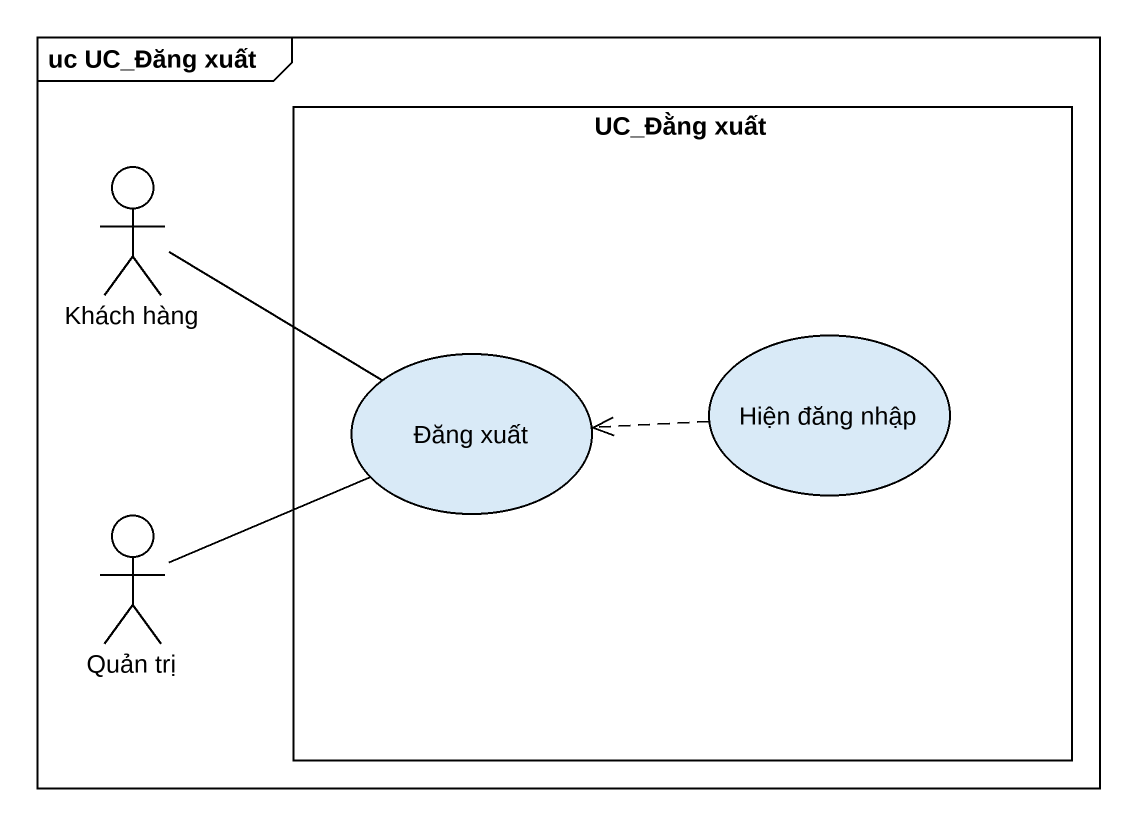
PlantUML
@startuml
mainframe uc UC_Đăng xuất
rectangle "UC_Đằng xuất" as UC_Đằng_xuất {
  usecase "Đăng xuất" as Đăng_xuất
  usecase "Hiện đăng nhập" as Hiện_đăng_nhập
}
actor "Khách hàng" as Khách_hàng
actor "Quản trị" as Quản_trị
Khách_hàng -right- Đăng_xuất
Hiện_đăng_nhập .left.> Đăng_xuất
Quản_trị -right- Đăng_xuất
@enduml
